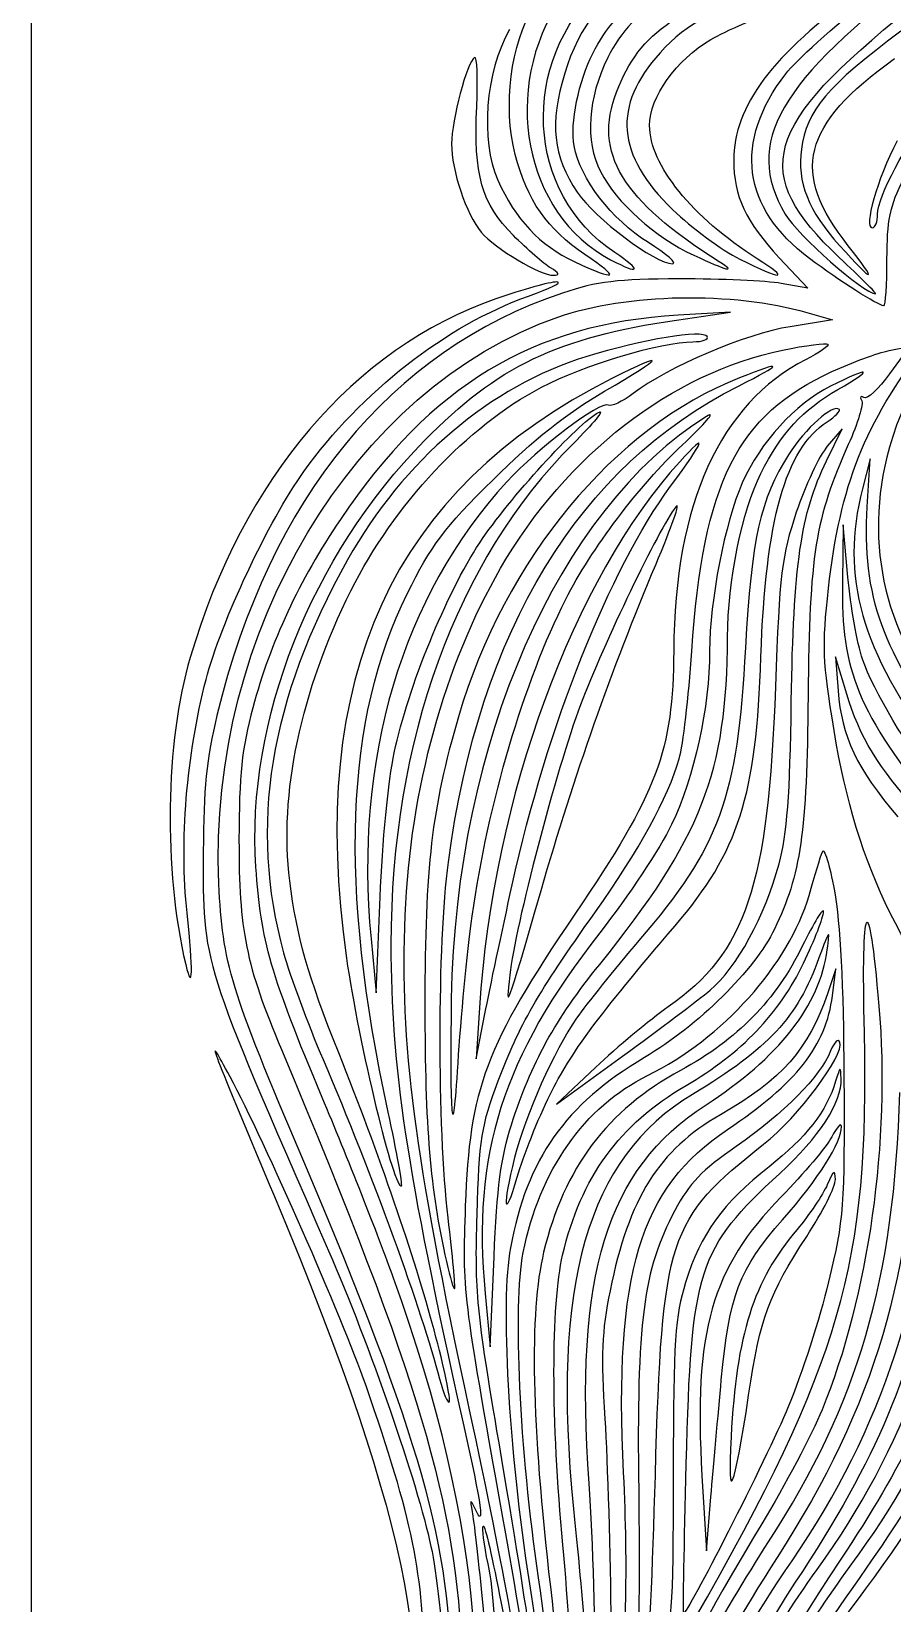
# Model space of a CAD drawing. Extents: x 0 to 150, y -1 to 211.
# Drawn here: x 0.3 to 38.3, y 86.7 to 156 of the extents above; entities that cross this region are included whole.
import ezdxf

# ---------------------------------------------------------------- set-up
doc = ezdxf.new("R2010")
doc.units = 0
doc.layers.get('0').update_dxf_attribs({"linetype": 'CONTINUOUS'})

msp = doc.modelspace()

# ---------------------------------------------------------------- linework, layer by layer
at = {"color": 7}
for points in [[(0.316703, 105.180175), (0.316703, 210.881214), (74.929204, 210.881214), (149.541704, 210.881214), (149.541704, 105.180175), (149.541704, -0.520867), (74.929204, -0.520867), (0.316703, -0.520867)], [(37.623014, 147.976529)], [(26.040437, 146.282095)], [(36.327956, 146.583683)], [(23.203162, 145.610839)], [(24.719364, 146.198712)], [(30.643118, 145.875423)], [(32.307845, 146.016292)], [(35.928864, 146.073648)], [(21.512792, 118.409342)], [(22.783234, 118.160514)], [(7.175307, 117.173253)], [(19.752513, 117.029167)], [(30.241227, 113.766248)], [(23.184866, 109.164078)], [(16.045473, 108.3813)], [(21.476171, 107.826008)], [(18.687275, 103.724967)], [(18.068999, 98.777565)], [(30.730238, 96.581217)], [(31.935698, 95.897322)], [(24.902525, 92.012688)]]:
    msp.add_lwpolyline(points, close=True, dxfattribs=at)
for points in [[(33.287502, 146.053408), (34.539981, 144.714407), (33.369488, 144.923327)], [(28.759412, 143.308194), (31.140662, 143.655227), (28.829331, 143.520356)], [(34.505157, 143.641498), (35.638579, 143.31615), (33.763537, 143.017319)], [(38.123418, 141.964611), (39.020758, 142.148044), (38.150731, 140.936557)], [(35.363505, 137.095828), (36.056612, 138.517675), (35.404655, 137.744766)], [(37.159615, 135.078092), (37.292076, 137.194758), (36.953748, 135.871842)], [(36.31469, 131.972177), (36.109238, 134.284342), (36.072344, 131.752676)], [(36.257423, 126.81562), (35.763581, 128.463508), (35.878352, 126.962016)], [(15.28822, 116.022482), (15.515743, 113.646842), (15.686418, 117.880175)], [(35.629821, 113.51455), (35.780694, 114.705175), (35.423374, 113.646842)], [(20.067616, 112.985383), (19.925398, 110.736425), (20.310065, 112.7208)], [(25.187537, 110.357923), (23.467745, 108.731484), (26.378162, 110.850572)], [(20.318161, 100.389544), (20.544792, 98.036425), (20.711927, 102.005175)], [(29.877406, 92.354741), (30.071401, 89.040592), (30.273374, 91.421842)]]:
    msp.add_lwpolyline(points, dxfattribs=at)
for points in [[(25.05951, 155.062383), (26.229442, 157.32478), (27.737586, 158.256994), (32.496167, 159.65913)], [(27.392564, 158.877712), (25.698429, 157.886606), (24.449474, 156.245663), (23.825372, 154.190941)], [(33.259247, 159.301193), (28.986887, 158.409018), (26.8658, 157.165942), (25.727818, 154.887356)], [(26.040437, 146.282095), (22.094505, 148.900092), (21.803722, 154.658589), (25.445445, 158.064994)], [(26.11107, 153.364597), (27.131648, 156.036941), (28.908521, 157.230366), (33.709525, 158.468049)], [(39.708391, 158.734527), (33.24343, 153.813171), (31.701526, 151.12506), (33.542092, 147.984371)], [(23.671829, 157.495647), (20.975661, 153.523757), (22.021511, 147.98657), (25.848995, 145.968773)], [(33.924068, 157.965987), (30.346404, 156.993209), (29.278008, 156.471906), (28.029307, 155.089741)], [(36.929637, 157.891631), (32.935101, 154.959719), (31.291157, 152.765509), (31.278764, 150.349273)], [(33.571746, 154.169904), (33.977858, 154.702341), (35.680594, 156.241901), (37.355605, 157.591144)], [(21.644768, 150.610848), (21.094996, 152.73365), (21.444331, 155.511833), (22.465186, 157.135465)], [(30.269611, 155.683035), (30.894211, 156.048392), (32.476808, 156.724546), (33.786495, 157.185598)], [(35.928864, 146.073648), (31.969287, 149.777638), (32.557299, 151.857297), (39.029045, 157.038275)], [(21.395007, 156.128511), (20.325122, 154.234785), (20.094138, 151.245618), (20.880861, 149.474944)], [(38.644105, 156.045509), (35.409971, 153.640406), (34.487006, 152.545706), (34.258787, 150.844213)], [(27.568787, 151.891235), (27.568787, 153.138587), (28.746588, 154.792151), (30.269611, 155.683035)], [(19.851161, 154.894209), (19.518071, 154.688349), (18.837537, 152.130554), (18.837537, 151.084494)], [(19.947951, 152.722763), (20.008085, 153.987124), (19.964514, 154.964276), (19.851161, 154.894209)], [(24.236063, 150.995594), (24.057126, 151.949425), (24.447997, 153.879846), (25.05951, 155.062383)], [(25.727818, 154.887356), (24.838842, 153.107353), (24.716375, 151.204647), (25.404024, 149.85674)], [(28.029307, 155.089741), (25.914411, 152.748806), (26.089676, 150.59687), (28.592481, 148.174967)], [(36.327956, 146.583691), (33.760524, 149.831735), (34.272963, 151.903724), (38.369409, 154.838051)], [(23.825372, 154.190941), (23.155457, 151.98539), (23.308312, 150.541048), (24.38061, 148.944433)], [(34.622804, 146.021822), (31.63203, 148.270143), (31.261674, 151.141239), (33.571746, 154.169904)], [(30.643118, 145.875423), (26.33214, 148.606208), (25.082479, 150.671265), (26.11107, 153.364597)], [(21.561959, 147.042145), (20.165047, 148.444215), (19.804771, 149.712228), (19.947951, 152.722763)], [(37.623014, 147.976529), (37.623094, 148.761532), (38.841101, 151.036335), (40.147759, 152.691854)], [(32.307845, 146.016292), (29.447659, 147.83017), (27.568787, 150.159379), (27.568787, 151.891235)], [(38.482365, 151.206176), (37.597061, 149.505122), (36.988552, 147.381217), (37.386495, 147.381217)], [(18.837537, 151.084494), (18.837537, 149.901317), (19.482226, 147.983541), (20.150312, 147.179337)], [(24.719364, 146.198712), (23.050677, 147.322471), (22.168572, 148.58832), (21.644768, 150.610848)], [(27.51387, 146.72795), (25.884415, 147.74718), (24.50969, 149.53705), (24.236063, 150.995594)], [(34.258787, 150.844213), (34.064361, 149.394646), (34.566386, 148.13017), (35.945178, 146.596621)], [(25.404024, 149.85674), (26.10069, 148.491162), (27.800123, 146.966514), (29.516237, 146.167467)], [(31.278764, 150.349273), (31.270773, 148.791456), (31.814955, 147.627679), (33.287502, 146.053408)], [(20.880861, 149.474944), (21.640776, 147.764611), (22.742043, 146.593298), (24.250681, 145.890784)], [(38.765599, 149.561378), (38.142415, 148.292307), (38.019829, 147.705601), (38.019829, 145.992088)], [(24.38061, 148.944433), (25.155522, 147.790617), (27.816675, 145.793717), (28.579389, 145.793717)], [(28.592481, 148.174967), (29.419582, 147.374602), (30.747999, 146.393935), (31.544522, 145.995707)], [(33.542092, 147.984371), (34.086432, 147.055528), (37.019693, 144.4708), (37.52945, 144.4708)], [(37.386495, 147.381217), (37.516546, 147.381217), (37.62298, 147.649107), (37.623014, 147.976529)], [(20.150312, 147.179337), (20.736147, 146.474143), (22.76644, 145.265558), (23.335453, 145.283296)], [(23.203162, 145.610839), (22.91212, 145.784181), (22.173578, 146.428269), (21.561959, 147.042145)], [(25.848995, 145.968773), (27.144004, 145.286063), (27.258716, 145.473806), (26.040437, 146.282095)], [(28.579389, 145.793717), (28.814816, 145.793717), (28.335332, 146.214121), (27.51387, 146.72795)], [(35.945178, 146.596621), (37.477769, 144.892011), (37.67029, 144.885508), (36.327956, 146.583683)], [(23.335453, 145.283296), (23.620068, 145.292159), (23.582648, 145.384819), (23.203162, 145.610839)], [(24.250681, 145.890784), (26.152268, 145.00529), (26.323975, 145.118103), (24.719364, 146.198712)], [(29.516237, 146.167467), (30.975448, 145.488036), (31.448005, 145.365565), (30.643118, 145.875423)], [(31.544522, 145.995707), (33.428077, 145.05401), (33.809011, 145.064282), (32.307845, 146.016292)], [(37.887537, 143.942557), (37.649052, 143.944409), (35.92867, 145.040133), (34.622804, 146.021822)], [(37.52945, 144.4708), (37.591524, 144.4708), (36.871262, 145.192083), (35.928864, 146.073648)], [(38.019829, 145.992088), (38.019829, 144.86427), (37.960297, 143.94198), (37.887537, 143.942557)], [(23.467745, 144.990846), (23.176703, 144.991905), (21.970566, 144.65591), (20.787439, 144.244052)], [(22.235789, 144.36716), (23.204405, 144.709065), (23.758787, 144.989725), (23.467745, 144.990846)], [(28.891704, 145.125062), (26.143262, 145.119082), (25.271455, 145.013397), (23.732328, 144.499624)], [(33.369488, 144.923327), (32.725717, 145.038244), (30.710714, 145.12902), (28.891704, 145.125062)], [(20.787439, 144.244052), (14.53193, 142.066441), (9.637982, 136.323446), (7.317435, 128.437153)], [(23.732328, 144.499624), (16.158329, 141.971361), (10.820654, 135.447238), (8.495903, 125.876487)], [(12.323633, 136.629034), (14.835817, 140.136438), (18.620491, 143.091019), (22.235789, 144.36716)], [(23.527197, 143.438496), (26.581388, 144.500433), (31.214399, 144.586105), (34.505157, 143.641498)], [(28.829331, 143.520356), (22.40684, 143.145584), (17.935421, 140.442926), (13.935527, 134.518101)], [(8.581755, 118.450233), (8.07643, 129.534475), (14.519097, 140.306393), (23.527197, 143.438496)], [(17.646912, 138.000388), (20.863039, 141.277369), (23.514518, 142.543829), (28.759412, 143.308194)], [(30.106276, 142.579968), (29.908423, 142.900104), (27.284148, 142.465057), (24.764434, 141.694411)], [(33.763537, 143.017319), (31.810206, 142.706008), (28.38182, 141.247762), (26.841979, 140.073269)], [(40.996812, 143.037219), (40.580551, 143.453482), (38.553591, 139.521303), (38.02185, 137.265974)], [(22.798788, 140.347472), (24.660346, 141.325693), (28.083947, 142.354133), (29.478809, 142.354133)], [(29.478809, 142.354133), (29.900682, 142.354133), (30.183042, 142.45576), (30.106276, 142.579968)], [(33.425863, 141.982579), (34.4615, 142.198516), (35.364804, 142.319227), (35.433204, 142.250829)], [(35.433204, 142.250829), (35.501604, 142.182429), (35.057943, 141.871576), (34.44729, 141.560045)], [(35.456865, 131.484814), (35.958828, 135.999074), (37.085082, 138.840273), (39.690061, 142.16389)], [(24.764434, 141.694411), (20.56784, 140.410896), (16.712342, 137.124403), (14.25558, 132.736484)], [(21.002866, 132.367078), (23.910734, 137.391624), (28.520784, 140.95984), (33.425863, 141.982579)], [(25.584412, 140.16953), (28.24948, 141.72215), (28.403013, 141.988606), (25.907595, 140.730422)], [(34.44729, 141.560045), (30.68175, 139.639008), (28.668133, 135.195448), (28.632441, 128.728092)], [(31.484872, 140.401373), (33.49412, 141.413444), (33.510397, 141.544262), (31.529943, 140.763641)], [(35.605934, 141.0389), (36.497014, 141.447152), (37.62988, 141.863723), (38.123418, 141.964611)], [(25.907595, 140.730422), (16.209653, 135.84074), (12.437718, 127.604467), (14.204569, 115.17608)], [(31.529943, 140.763641), (26.006994, 138.586697), (21.172672, 132.753518), (19.143281, 125.817675)], [(29.429996, 128.703348), (29.927002, 136.134816), (31.422747, 139.122354), (35.605934, 141.0389)], [(35.873627, 140.25054), (37.510601, 141.18944), (37.300876, 141.279144), (35.546848, 140.390311)], [(38.150731, 140.936557), (37.672219, 140.270238), (37.160724, 139.799221), (37.014076, 139.889857)], [(14.401051, 131.373925), (16.317201, 135.201594), (19.520955, 138.625019), (22.798788, 140.347472)], [(18.69717, 119.400595), (20.0612, 129.648119), (24.451916, 136.858835), (31.484872, 140.401373)], [(20.666281, 136.268717), (22.448533, 138.034572), (23.911496, 139.194921), (25.584412, 140.16953)], [(26.841979, 140.073269), (26.366885, 139.710898), (25.87212, 139.479957), (25.7425, 139.560065)], [(35.546848, 140.390311), (33.960395, 139.586396), (32.455892, 137.939232), (31.655991, 136.130517)], [(32.470061, 136.546093), (33.368118, 138.318325), (34.329891, 139.365117), (35.873627, 140.25054)], [(25.7425, 139.560065), (25.412684, 139.763902), (22.634816, 137.660062), (21.279858, 136.180253)], [(25.319828, 139.236646), (25.61087, 139.386167), (25.103349, 138.763531), (24.192002, 137.85301)], [(35.934375, 139.368406), (35.668598, 139.634185), (34.424739, 138.526967), (33.691454, 137.371873)], [(35.394556, 138.820059), (35.756133, 139.056975), (35.999052, 139.303731), (35.934375, 139.368406)], [(36.917651, 139.77924), (37.011266, 139.627769), (36.747024, 138.746169), (36.330443, 137.82013)], [(37.014076, 139.889857), (36.867428, 139.98049), (36.824036, 139.930711), (36.917651, 139.77924)], [(30.082329, 139.061291), (23.544866, 134.999791), (19.007804, 124.648209), (18.827295, 113.382258)], [(20.082036, 133.490592), (21.357857, 135.422836), (24.406696, 138.767526), (25.319828, 139.236646)], [(29.002075, 137.79545), (30.032777, 138.762883), (30.518891, 139.332512), (30.082329, 139.061291)], [(32.478745, 128.463508), (32.678164, 134.493275), (33.55744, 137.616335), (35.394556, 138.820059)], [(10.210535, 119.185007), (9.769776, 125.623264), (12.648792, 132.907701), (17.646912, 138.000388)], [(28.495855, 135.982361), (30.021138, 138.061626), (30.167038, 138.451921), (28.89962, 137.062467)], [(24.192002, 137.85301), (19.044883, 132.710555), (16.161626, 124.776516), (16.164599, 115.763508)], [(23.874044, 131.003855), (24.985773, 133.198727), (27.129311, 136.037643), (29.002075, 137.79545)], [(33.691454, 137.371873), (32.452294, 135.419912), (32.054996, 133.63869), (31.792984, 128.860383)], [(35.404655, 137.744766), (35.046079, 137.319665), (34.430388, 136.009978), (34.03645, 134.83435)], [(36.330443, 137.82013), (34.870827, 134.575457), (34.613445, 132.965693), (34.557668, 126.732437)], [(38.02185, 137.265974), (37.004175, 132.949582), (38.102926, 128.973972), (41.334724, 125.279002)], [(8.015875, 127.459044), (8.676949, 130.004394), (10.770026, 134.459956), (12.323633, 136.629034)], [(28.89962, 137.062467), (24.209653, 131.920911), (20.651679, 122.221458), (20.067616, 112.985383)], [(33.817301, 126.499527), (33.900065, 132.479722), (34.236194, 134.783256), (35.363505, 137.095828)], [(21.279858, 136.180253), (16.643337, 131.116488), (14.525125, 123.990156), (15.28822, 116.022482)], [(16.886272, 131.241633), (17.949918, 133.392267), (18.495682, 134.118083), (20.666281, 136.268717)], [(21.512792, 118.409342), (23.07001, 125.460421), (25.779952, 132.280044), (28.495855, 135.982361)], [(31.655991, 136.130517), (30.889636, 134.397647), (30.21462, 130.9282), (30.21462, 128.722139)], [(31.003129, 129.334559), (31.009717, 131.762159), (31.65611, 134.939836), (32.470061, 136.546093)], [(36.953748, 135.871842), (35.960952, 131.989859), (36.884594, 128.739683), (40.25814, 124.244126)], [(27.837064, 132.515367), (28.552582, 134.215907), (28.953547, 135.369133), (28.728098, 135.078092)], [(13.935527, 134.518101), (12.116173, 131.823187), (10.853065, 129.10561), (10.076047, 126.214426)], [(28.728098, 135.078092), (27.97847, 134.110357), (25.532926, 129.02937), (24.525634, 126.346842)], [(34.03645, 134.83435), (33.388416, 132.900423), (33.300831, 132.167654), (33.116851, 127.140592)], [(40.813561, 124.906834), (37.909106, 128.44485), (36.917281, 131.205735), (37.159615, 135.078092)], [(16.307575, 124.230175), (16.923538, 127.124383), (18.609103, 131.259821), (20.082036, 133.490592)], [(14.25558, 132.736484), (10.800141, 126.564864), (9.89117, 120.980986), (11.435048, 115.409715)], [(22.783234, 118.160514), (24.245046, 123.21128), (25.899192, 127.909698), (27.837064, 132.515367)], [(16.796059, 117.07018), (17.017904, 122.602905), (18.526305, 128.087792), (21.002866, 132.367078)], [(36.072344, 131.752676), (36.014917, 127.811686), (36.728667, 126.087799), (40.282394, 121.584342)], [(36.954971, 128.350862), (36.715814, 129.070894), (36.427688, 130.700486), (36.31469, 131.972177)], [(11.70432, 118.585356), (11.22495, 122.376499), (12.191518, 126.960199), (14.401051, 131.373925)], [(16.045473, 108.3813), (13.868601, 118.409426), (14.136042, 125.68083), (16.886272, 131.241633)], [(35.701777, 125.213644), (35.19224, 128.308965), (35.169234, 128.898068), (35.456865, 131.484814)], [(19.752513, 117.029167), (20.440949, 121.978073), (22.028012, 127.359251), (23.874044, 131.003855)], [(25.36916, 114.898167), (29.846048, 120.442344), (30.986915, 123.365683), (31.003129, 129.334559)], [(7.317435, 128.437153), (6.212813, 124.683139), (6.129575, 119.078743), (7.116246, 114.891291)], [(28.632441, 128.728092), (28.608099, 124.319549), (27.92132, 122.48868), (24.276735, 117.116503)], [(31.792984, 128.860383), (31.426941, 122.1848), (30.679525, 120.130327), (27.095678, 115.948566)], [(30.21462, 128.722139), (30.21462, 126.249605), (29.538681, 123.162957), (28.537292, 121.062684)], [(28.691718, 116.596758), (31.497077, 119.878999), (32.275502, 122.318216), (32.478745, 128.463508)], [(28.875336, 123.965592), (29.045059, 124.547675), (29.294653, 126.679666), (29.429996, 128.703348)], [(39.709225, 123.719794), (39.166369, 124.055299), (37.389237, 127.043408), (36.954971, 128.350862)], [(7.175307, 117.173253), (6.837002, 120.282994), (7.151441, 124.130713), (8.015875, 127.459044)], [(33.116851, 127.140592), (32.794215, 118.325035), (31.826425, 115.437722), (28.384198, 113.021171)], [(35.878352, 126.962016), (36.031964, 124.95235), (36.707604, 123.523658), (38.507268, 121.40298)], [(10.076047, 126.214426), (9.589293, 124.403276), (9.47075, 123.270425), (9.466955, 120.393725)], [(24.525634, 126.346842), (23.45241, 123.488717), (21.642006, 116.584079), (21.403807, 114.440592)], [(34.557668, 126.732437), (34.503746, 120.706549), (34.238525, 118.867851), (33.075777, 116.458884)], [(33.278927, 119.335383), (33.633222, 120.65132), (33.759645, 122.33366), (33.817301, 126.499527)], [(39.34751, 121.73031), (37.699561, 123.504777), (36.811786, 124.965772), (36.257423, 126.81562)], [(8.495903, 125.876487), (8.036472, 123.985054), (7.90077, 122.633314), (7.892359, 119.86455)], [(19.143281, 125.817675), (17.957241, 121.764158), (17.662091, 119.231092), (17.663488, 113.117675)], [(43.05804, 110.356412), (38.847892, 114.785267), (36.7065, 119.110178), (35.701777, 125.213644)], [(15.686418, 117.880175), (15.780289, 120.208508), (16.059809, 123.066008), (16.307575, 124.230175)], [(25.181859, 117.218717), (27.091151, 119.907063), (28.376658, 122.255296), (28.875336, 123.965592)], [(28.537292, 121.062684), (28.049643, 120.039908), (26.626307, 117.893404), (25.374325, 116.292675)], [(9.466955, 120.393725), (9.46169, 116.392963), (9.766718, 114.883827), (11.336837, 111.14287)], [(35.185847, 119.86455), (35.263368, 120.082831), (35.501718, 119.308925), (35.715514, 118.144758)], [(7.892359, 119.86455), (7.877146, 114.860128), (7.773535, 115.190281), (13.41465, 102.269758)], [(18.687275, 103.724967), (18.213107, 107.722535), (18.218208, 115.80228), (18.69717, 119.400595)], [(30.241227, 113.766248), (31.407732, 114.741666), (32.660511, 117.038432), (33.278927, 119.335383)], [(34.598983, 117.941146), (34.844239, 118.780737), (35.108327, 119.646269), (35.185847, 119.86455)], [(13.136766, 109.027426), (10.862252, 114.440671), (10.433425, 115.92922), (10.210535, 119.185007)], [(13.86114, 111.001008), (12.495752, 114.416467), (12.019851, 116.089954), (11.70432, 118.585356)], [(12.321138, 106.201768), (9.082233, 113.823009), (8.741883, 114.937836), (8.581755, 118.450233)], [(20.310065, 112.7208), (20.521631, 113.812206), (21.062857, 116.37205), (21.512792, 118.409342)], [(21.403807, 114.440592), (21.216511, 112.755191), (21.226952, 112.783347), (22.783234, 118.160514)], [(27.482197, 109.99983), (30.774468, 111.611897), (33.70553, 114.882544), (34.598983, 117.941146)], [(35.715514, 118.144758), (35.976573, 116.723245), (36.114667, 114.029524), (36.135993, 109.942675)], [(37.038116, 111.884322), (36.900136, 117.86135), (37.214355, 118.439636), (37.678947, 113.063703)], [(7.116246, 114.891291), (7.425925, 113.577005), (7.452947, 114.621114), (7.175307, 117.173253)], [(20.897739, 109.761062), (21.825786, 112.233853), (22.605394, 113.590972), (25.181859, 117.218717)], [(35.237282, 117.211261), (35.234901, 117.433646), (34.813269, 116.753198), (34.300422, 115.699151)], [(34.354717, 114.956108), (34.842556, 115.974056), (35.239711, 116.988873), (35.237282, 117.211261)], [(19.631287, 95.2583), (17.161653, 106.705768), (16.564641, 111.298688), (16.796059, 117.07018)], [(19.127412, 110.546875), (19.244162, 112.479915), (19.525456, 115.396947), (19.752513, 117.029167)], [(24.276735, 117.116503), (20.326707, 111.294093), (19.629112, 109.437331), (19.444277, 104.254133)], [(23.184866, 109.164078), (24.096316, 111.008268), (25.27545, 112.599766), (28.691718, 116.596758)], [(35.401972, 115.543417), (35.527205, 116.490747), (35.503268, 116.466996), (35.037096, 115.181383)], [(25.374325, 116.292675), (21.087776, 110.812083), (19.726674, 106.531013), (20.318161, 100.389544)], [(27.095678, 115.948566), (26.010735, 114.682617), (24.776784, 113.143919), (24.353565, 112.529234)], [(33.075777, 116.458884), (32.206814, 114.658582), (29.725763, 112.204968), (27.343992, 110.79049)], [(11.435048, 115.409715), (11.715514, 114.397621), (12.498459, 112.27725), (13.174927, 110.697777)], [(14.204569, 115.17608), (14.739564, 111.412801), (16.330467, 104.83387), (16.632467, 105.13587)], [(16.164599, 115.763508), (16.166452, 110.3258), (16.82514, 105.960164), (19.348238, 94.664932)], [(34.300422, 115.699151), (33.146608, 113.32773), (31.448886, 111.596646), (28.929431, 110.222612)], [(35.037096, 115.181383), (34.086091, 112.558679), (32.811085, 111.183015), (29.460515, 109.164541)], [(30.021125, 108.683901), (33.271312, 110.786437), (35.077503, 113.088973), (35.401972, 115.543417)], [(21.476171, 107.826008), (22.362662, 110.575685), (23.398972, 112.458286), (25.36916, 114.898167)], [(29.176977, 109.557897), (31.606498, 110.976812), (33.287687, 112.729587), (34.354717, 114.956108)], [(26.378162, 110.850572), (27.978891, 112.016069), (29.71727, 113.328125), (30.241227, 113.766248)], [(17.663488, 113.117675), (17.664811, 107.658953), (17.884664, 105.032699), (18.611895, 101.792455)], [(18.827295, 113.382258), (18.741072, 108.00076), (18.889146, 106.60181), (19.127412, 110.546875)], [(28.384198, 113.021171), (27.57192, 112.450925), (26.133422, 111.252463), (25.187537, 110.357923)], [(35.423374, 113.646842), (34.583039, 111.157864), (33.408316, 109.823062), (30.688846, 108.267138)], [(30.998126, 107.620239), (34.042842, 109.650448), (35.351154, 111.31541), (35.629821, 113.51455)], [(37.678947, 113.063703), (38.190506, 107.144309), (37.222157, 100.270932), (35.170449, 95.2583)], [(24.353565, 112.529234), (23.344317, 111.063413), (22.116195, 108.302422), (21.61768, 106.378589)], [(9.073314, 109.942675), (7.943114, 112.058937), (8.064217, 111.731592), (11.027164, 104.661361)], [(29.524785, 85.962667), (36.007654, 97.32617), (37.273383, 101.693049), (37.038116, 111.884322)], [(35.955999, 111.466273), (35.887679, 111.650145), (35.708781, 111.480534), (35.549631, 111.080987)], [(11.336837, 111.14287), (17.448937, 96.580206), (19.049635, 91.179573), (19.300671, 84.273485)], [(18.068999, 98.777565), (17.217879, 101.966795), (15.637851, 106.556627), (13.86114, 111.001008)], [(35.549631, 111.080987), (35.103967, 109.962138), (33.474618, 108.313313), (31.391828, 106.873479)], [(32.59587, 106.968552), (34.119039, 108.162757), (36.165597, 110.902186), (35.955999, 111.466273)], [(13.174927, 110.697777), (15.321714, 105.68527), (17.548936, 99.581174), (18.311294, 96.620655)], [(27.343992, 110.79049), (23.843284, 108.7115), (22.17134, 106.338936), (21.432657, 102.40205)], [(28.929431, 110.222612), (25.699003, 108.460834), (23.796085, 105.931703), (22.897724, 102.205983)], [(36.012713, 109.865988), (35.992075, 110.41566), (35.969758, 110.404714), (35.772005, 109.747952)], [(15.066444, 96.316633), (13.990426, 99.389885), (10.635861, 107.01686), (9.073314, 109.942675)], [(19.962844, 103.857258), (20.061838, 107.210172), (20.150492, 107.770009), (20.897739, 109.761062)], [(21.997604, 102.188137), (22.69781, 105.788799), (24.696798, 108.635953), (27.482197, 109.99983)], [(23.734342, 102.076398), (24.547015, 105.523279), (26.230053, 107.836801), (29.176977, 109.557897)], [(35.772005, 109.747952), (35.371476, 108.417754), (34.471679, 107.26125), (32.839734, 105.979121)], [(33.305403, 105.677959), (35.063475, 107.290619), (36.051982, 108.819775), (36.012713, 109.865988)], [(36.135993, 109.942675), (36.165959, 104.199555), (36.127976, 103.691333), (35.460652, 100.907392)], [(16.282971, 101.066169), (15.625074, 102.892315), (14.209281, 106.474879), (13.136766, 109.027426)], [(21.732938, 105.523797), (21.994987, 106.440393), (22.648354, 108.078519), (23.184866, 109.164078)], [(29.460515, 109.164541), (24.810603, 106.363304), (23.219182, 100.817204), (24.215301, 90.884954)], [(32.817993, 89.437467), (36.774096, 95.568683), (38.352518, 100.972612), (38.60501, 109.25007)], [(39.271848, 109.308331), (39.254147, 101.346574), (37.523317, 95.48948), (33.19708, 88.751548)], [(16.632467, 105.13587), (16.685572, 105.188975), (16.421425, 106.649419), (16.045473, 108.3813)], [(24.902525, 92.012688), (24.237619, 101.197495), (25.672462, 105.870767), (30.021125, 108.683901)], [(30.688846, 108.267138), (27.982386, 106.718658), (26.653342, 104.598097), (25.823965, 100.504956)], [(33.848384, 88.604741), (37.859602, 94.463256), (39.836553, 100.557679), (40.187758, 108.147395)], [(20.711927, 102.005175), (20.840544, 105.059305), (21.016669, 106.400748), (21.476171, 107.826008)], [(26.422561, 92.480175), (25.992748, 101.260468), (27.136611, 105.045391), (30.998126, 107.620239)], [(33.434795, 103.640782), (34.998004, 105.408553), (36.045921, 107.070829), (36.02486, 107.749321)], [(36.02486, 107.749321), (36.019039, 107.93702), (35.827536, 107.733394), (35.599309, 107.296842)], [(27.821954, 92.347883), (28.124065, 102.8822), (28.378759, 103.662226), (32.59587, 106.968552)], [(31.391828, 106.873479), (29.868717, 105.820554), (29.319392, 105.247363), (28.679894, 104.043721)], [(35.599309, 107.296842), (35.371082, 106.860279), (34.369248, 105.669654), (33.373007, 104.651008)], [(18.796312, 83.256676), (18.878111, 89.104729), (17.476803, 94.070329), (12.321138, 106.201768)], [(21.61768, 106.378589), (21.057878, 104.21824), (21.154601, 103.500891), (21.732938, 105.523797)], [(34.95729, 88.21937), (38.821204, 93.571716), (40.875728, 99.293624), (41.565372, 106.623054)], [(36.804939, 88.9083), (40.400486, 93.832016), (42.636279, 99.943573), (43.327852, 106.738735)], [(32.839734, 105.979121), (30.787732, 104.366978), (29.81661, 103.022432), (29.153445, 100.875351)], [(29.186, 92.87705), (29.402297, 101.447433), (29.699191, 102.370022), (33.305403, 105.677959)], [(34.493676, 102.901731), (35.196134, 103.976919), (35.766211, 105.108013), (35.760514, 105.415273)], [(35.760514, 105.415273), (35.752048, 105.871695), (35.686386, 105.828674), (35.401671, 105.180175)], [(35.401671, 105.180175), (35.210004, 104.743612), (34.610807, 103.858917), (34.070123, 103.214186)], [(11.027164, 104.661361), (17.123587, 90.113982), (18.504765, 82.758224), (16.171024, 77.266633)], [(19.444277, 104.254133), (19.308699, 100.452256), (19.310178, 100.439924), (21.090734, 90.515191)], [(28.679894, 104.043721), (27.278899, 101.406809), (26.992559, 99.184285), (27.087849, 91.686425)], [(33.373007, 104.651008), (30.296414, 101.505218), (29.504778, 98.720534), (29.877406, 92.354741)], [(18.972675, 100.60183), (19.014207, 100.646066), (18.885776, 102.051477), (18.687275, 103.724967)], [(20.930425, 93.803092), (19.941519, 99.633979), (19.862419, 100.455907), (19.962844, 103.857258)], [(30.730238, 96.581217), (31.071862, 100.304658), (31.52068, 101.476186), (33.434795, 103.640782)], [(37.093819, 87.349618), (41.344109, 93.032823), (44.011228, 99.022924), (44.426407, 103.817925)], [(34.070123, 103.214186), (32.133135, 100.904447), (31.405613, 98.616463), (31.161762, 94.067675)], [(31.935698, 95.897322), (32.455157, 99.347203), (32.814816, 100.33204), (34.493676, 102.901731)], [(13.41465, 102.269758), (15.223416, 98.126923), (17.336428, 92.02615), (17.931315, 89.229049)], [(21.432657, 102.40205), (20.981863, 99.999498), (21.34494, 93.57769), (22.27036, 87.585383)], [(22.676149, 87.849967), (21.837282, 93.512354), (21.538446, 99.827009), (21.997604, 102.188137)], [(22.897724, 102.205983), (22.258657, 99.555623), (22.358575, 94.601453), (23.195261, 87.4531)], [(23.745454, 89.305183), (23.22799, 94.731036), (23.223487, 99.909619), (23.734342, 102.076398)], [(40.160022, 102.398491), (39.167459, 96.826935), (37.668525, 93.248808), (33.964277, 87.608529)], [(18.611895, 101.792455), (18.768795, 101.093378), (18.931146, 100.557597), (18.972675, 100.60183)], [(18.29675, 75.663311), (20.969832, 80.984664), (20.251044, 90.051845), (16.282971, 101.066169)], [(29.153445, 100.875351), (28.689512, 99.373312), (28.625194, 98.382667), (28.610883, 92.51845)], [(35.460652, 100.907392), (35.071751, 99.284967), (34.271731, 96.804377), (33.682829, 95.394968)], [(25.823965, 100.504956), (25.458663, 98.702122), (25.417341, 97.681352), (25.595556, 94.862875)], [(42.885408, 100.099222), (41.695015, 95.541018), (40.307204, 92.78294), (36.455546, 87.3208)], [(41.187478, 99.621292), (40.208144, 95.852046), (38.77849, 92.838926), (35.973054, 88.631461)], [(18.743543, 95.60528), (18.818238, 95.679974), (18.514695, 97.107505), (18.068999, 98.777565)], [(18.311294, 96.620655), (18.474335, 95.987502), (18.668846, 95.530583), (18.743543, 95.60528)], [(30.273374, 91.421842), (30.384459, 92.731529), (30.590045, 95.053248), (30.730238, 96.581217)], [(17.633331, 83.748925), (17.631743, 87.911445), (17.103206, 90.499361), (15.066444, 96.316633)], [(31.161762, 94.067675), (30.992667, 90.913392), (31.291699, 91.620327), (31.935698, 95.897322)], [(22.1362, 81.11839), (21.978964, 83.608656), (21.218771, 87.899849), (19.631287, 95.2583)], [(33.682829, 95.394968), (32.717063, 93.083623), (29.167331, 86.100454), (29.064413, 86.309446)], [(35.170449, 95.2583), (34.723729, 94.166894), (33.529897, 91.904706), (32.517493, 90.231217)], [(19.348238, 94.664932), (20.178045, 90.950097), (20.316626, 89.954304), (19.873208, 90.892675)], [(25.595556, 94.862875), (25.715227, 92.970305), (25.837105, 88.861998), (25.866397, 85.7333)], [(22.771684, 80.838508), (22.803191, 82.177279), (22.293569, 85.765611), (20.930425, 93.803092)], [(26.152565, 81.632258), (26.540722, 84.649545), (26.630101, 88.240574), (26.422561, 92.480175)], [(27.454151, 84.013508), (27.5375, 84.450071), (27.70301, 88.20054), (27.821954, 92.347883)], [(28.610883, 92.51845), (28.595008, 86.018351), (28.57981, 85.835215), (27.948628, 84.542675)], [(29.064413, 86.309446), (29.041315, 86.356367), (29.09602, 89.31179), (29.186, 92.87705)], [(25.136895, 83.087467), (25.189534, 85.48856), (25.084066, 89.504909), (24.902525, 92.012688)], [(27.087849, 91.686425), (27.175722, 84.772148), (27.025984, 82.56469), (26.373442, 81.154471)], [(19.873208, 90.892675), (19.653924, 91.356722), (19.638359, 91.340443), (19.746711, 90.760383)], [(24.215301, 90.884954), (24.718452, 85.868068), (24.883229, 83.68566), (24.97383, 80.838508)], [(19.746711, 90.760383), (19.814667, 90.396581), (20.007836, 88.729706), (20.175976, 87.056217)], [(20.449482, 88.466263), (20.265091, 89.314547), (20.169687, 90.064061), (20.237474, 90.13185)], [(20.237474, 90.13185), (20.376988, 90.271365), (21.618231, 83.919621), (22.00185, 81.103092)], [(21.090734, 90.515191), (21.62402, 87.54268), (22.214792, 83.911273), (22.403562, 82.4454)], [(32.517493, 90.231217), (28.552492, 83.677138), (26.56726, 79.417484), (25.427146, 75.017675)], [(27.59147, 80.01554), (28.524375, 82.216691), (30.764287, 86.254611), (32.817993, 89.437467)], [(17.931315, 89.229049), (18.170006, 88.106753), (18.453002, 85.640696), (18.560192, 83.748925)], [(24.258032, 80.970808), (24.19817, 83.226381), (23.967509, 86.97685), (23.745454, 89.305183)], [(33.19708, 88.751548), (29.959864, 83.709716), (29.058272, 81.446867), (29.042799, 78.324967)], [(32.288422, 81.632258), (33.254553, 83.707724), (34.656506, 85.96625), (36.804939, 88.9083)], [(20.340026, 78.060383), (20.895736, 80.148425), (20.958593, 86.124108), (20.449482, 88.466263)], [(29.491207, 77.604493), (29.256895, 80.523519), (30.549265, 83.786271), (33.848384, 88.604741)], [(35.973054, 88.631461), (30.688457, 80.705865), (29.742249, 77.032165), (32.221268, 74.064974)], [(30.622264, 79.786665), (31.059435, 81.876119), (32.744847, 85.154664), (34.95729, 88.21937)], [(22.27036, 87.585383), (22.731068, 84.602206), (23.20948, 80.435019), (23.333501, 78.324967)], [(23.460546, 78.854133), (23.396178, 81.708495), (23.124641, 84.822612), (22.676149, 87.849967)], [(23.195261, 87.4531), (23.587011, 84.10612), (23.909774, 80.117527), (23.91251, 78.589558)], [(33.964277, 87.608529), (29.415674, 80.682592), (28.883951, 76.601804), (32.092974, 73.24697)], [(32.282807, 79.414375), (32.992012, 81.528116), (34.070742, 83.307367), (37.093819, 87.349618)], [(20.175976, 87.056217), (20.800623, 80.839127), (19.714226, 75.559581), (17.196649, 72.577635)], [(36.455546, 87.3208), (33.605221, 83.278681), (32.111715, 80.536031), (31.917066, 78.986425)]]:
    msp.add_open_spline(points, degree=3, dxfattribs=at)

doc.saveas('drawing.dxf')
